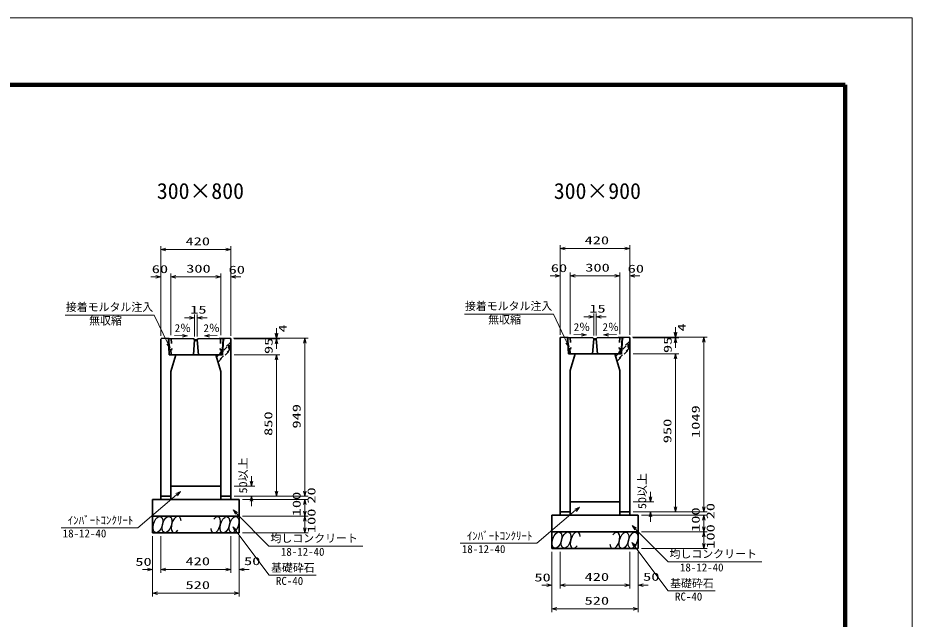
# Model space of a CAD drawing. Units: millimetres on the paper. Extents: x 20 to 1011, y 20 to 614.
# Drawn here: x 592.5 to 861.1, y 433.5 to 614.1 of the extents above; entities that cross this region are included whole.
import ezdxf
from ezdxf.enums import TextEntityAlignment as Align

# ---------------------------------------------------------------- set-up
doc = ezdxf.new("R2010")
doc.units = ezdxf.units.MM
doc.linetypes.add('USER1', pattern=[3, 1.5, -1.5])
for name, color, linetype, lineweight in [('D-STR-DIM（寸法）', 7, 'Continuous', 13), ('D-STR-HTXT(均しCON-旗)', 7, 'Continuous', 13), ('D-STR-HTXT(基礎砕石-旗)', 7, 'Continuous', 13), ('D-STR-HTXT（旗上げ）', 7, 'Continuous', 13), ('D-STR-STRF(グリ)', 7, 'Continuous', 25), ('D-STR（構造物）', 1, 'Continuous', 35), ('D-TTL-LINE（区切線）', 7, 'Continuous', 35), ('D-TTL（外枠）', 2, 'Continuous', 140)]:
    doc.layers.add(name, color=color, linetype=linetype, lineweight=lineweight)
doc.layers.add('D-STR-TXT(文字)', color=7, linetype='Continuous')
doc.styles.add('ＭＳ ゴシック', font='')
doc.styles.get('ＭＳ ゴシック').set_extended_font_data('MS Gothic')

# ---------------------------------------------------------------- blocks, each defined once
blk = doc.blocks.new('_Open30@@SfigorgFlag@@4')
at = {"color": 7, "linetype": 'Continuous', "lineweight": 13}
for p, q in [((-1, 0.2679), (0, 0)), ((0, 0), (-1, -0.2679)), ((0, 0), (-1, 0))]:
    blk.add_line(p, q, dxfattribs=at)

msp = doc.modelspace()

# ---------------------------------------------------------------- linework, layer by layer
at = {"layer": 'D-STR-DIM（寸法）'}
for p, q in [((635.493, 537.34), (635.493, 545.548)), ((656.493, 537.34), (656.493, 545.548)), ((755.352, 537.642), (755.352, 545.851)), ((776.352, 537.642), (776.352, 545.851)), ((636.993, 544.548), (654.993, 544.548)), ((756.852, 544.851), (774.852, 544.851)), ((635.493, 518.637), (635.493, 537.34)), ((638.493, 518.827), (638.493, 537.34)), ((638.493, 518.827), (638.493, 537.34)), ((653.493, 518.827), (653.493, 537.34)), ((653.493, 518.827), (653.493, 537.34)), ((656.493, 518.637), (656.493, 537.34)), ((755.352, 518.939), (755.352, 537.642)), ((758.352, 519.13), (758.352, 537.642)), ((758.352, 519.13), (758.352, 537.642)), ((773.352, 519.13), (773.352, 537.642)), ((773.352, 519.13), (773.352, 537.642)), ((776.352, 518.939), (776.352, 537.642)), ((633.993, 536.34), (632.493, 536.34)), ((639.993, 536.34), (641.493, 536.34)), ((639.993, 536.34), (651.993, 536.34)), ((651.993, 536.34), (650.493, 536.34)), ((657.993, 536.34), (659.493, 536.34)), ((753.852, 536.642), (752.352, 536.642)), ((759.852, 536.642), (761.352, 536.642)), ((759.852, 536.642), (771.852, 536.642)), ((771.852, 536.642), (770.352, 536.642)), ((777.852, 536.642), (779.352, 536.642)), ((644.099, 524.027), (642.599, 524.027)), ((645.599, 518.433), (645.599, 525.027)), ((646.39, 518.417), (646.39, 525.027)), ((647.89, 524.027), (649.39, 524.027)), ((763.958, 524.33), (762.458, 524.33)), ((765.458, 518.736), (765.458, 525.33)), ((766.249, 518.72), (766.249, 525.33)), ((767.749, 524.33), (769.249, 524.33)), ((790.056, 519.684), (790.056, 521.184)), ((639.607, 518.71), (641.968, 518.663)), ((652.407, 518.692), (650.045, 518.645)), ((670.198, 519.382), (670.198, 520.882)), ((670.198, 519.19), (670.198, 520.69)), ((759.465, 519.013), (761.827, 518.966)), ((772.265, 518.995), (769.904, 518.948)), ((790.056, 519.492), (790.056, 520.992)), ((657.243, 517.882), (671.198, 517.882)), ((657.439, 517.69), (671.198, 517.69)), ((657.439, 517.69), (671.198, 517.69)), ((658.243, 517.882), (679.696, 517.882)), ((670.198, 516.19), (670.198, 514.69)), ((678.696, 471.935), (678.696, 516.382)), ((777.102, 518.184), (791.056, 518.184)), ((777.298, 517.992), (791.056, 517.992)), ((777.298, 517.992), (791.056, 517.992)), ((778.102, 518.184), (799.554, 518.184)), ((790.056, 516.492), (790.056, 514.992)), ((798.554, 467.237), (798.554, 516.684)), ((777.352, 513.237), (791.056, 513.237)), ((777.352, 513.237), (791.056, 513.237)), ((657.493, 512.935), (671.198, 512.935)), ((657.493, 512.935), (671.198, 512.935)), ((670.198, 471.935), (670.198, 511.435)), ((670.198, 511.435), (670.198, 509.935)), ((790.056, 467.237), (790.056, 511.737)), ((790.056, 511.737), (790.056, 510.237)), ((662.682, 474.935), (662.682, 476.435)), ((657.493, 473.435), (663.682, 473.435)), ((678.696, 471.935), (678.696, 473.435)), ((657.493, 470.435), (679.696, 470.435)), ((657.493, 470.435), (671.198, 470.435)), ((657.493, 470.435), (679.696, 470.435)), ((657.493, 470.435), (663.682, 470.435)), ((782.541, 470.237), (782.541, 471.737)), ((659.993, 469.435), (679.696, 469.435)), ((659.993, 469.435), (679.696, 469.435)), ((662.682, 468.935), (662.682, 467.435)), ((678.696, 465.935), (678.696, 467.935)), ((678.696, 467.935), (678.696, 466.435)), ((777.352, 468.737), (783.541, 468.737)), ((798.554, 467.237), (798.554, 468.737)), ((777.352, 465.737), (799.554, 465.737)), ((777.352, 465.737), (799.554, 465.737)), ((777.352, 465.737), (783.541, 465.737)), ((778.352, 465.737), (791.056, 465.737)), ((779.852, 464.737), (799.554, 464.737)), ((779.852, 464.737), (799.554, 464.737)), ((659.993, 464.435), (679.696, 464.435)), ((659.993, 464.435), (679.696, 464.435)), ((678.696, 460.935), (678.696, 462.935)), ((782.541, 464.237), (782.541, 462.737)), ((798.554, 461.237), (798.554, 463.237)), ((798.554, 463.237), (798.554, 461.737)), ((659.993, 459.435), (679.696, 459.435)), ((779.852, 459.737), (799.554, 459.737)), ((779.852, 459.737), (799.554, 459.737)), ((632.993, 458.435), (632.993, 447.468)), ((632.993, 457.435), (632.993, 440.31)), ((635.493, 458.435), (635.493, 447.468)), ((635.493, 457.435), (635.493, 447.468)), ((656.493, 458.435), (656.493, 447.468)), ((656.493, 457.435), (656.493, 447.468)), ((658.993, 458.435), (658.993, 447.468)), ((658.993, 457.435), (658.993, 440.31)), ((798.554, 456.237), (798.554, 458.237)), ((779.852, 454.737), (799.554, 454.737)), ((752.852, 453.737), (752.852, 442.77)), ((752.852, 452.737), (752.852, 435.613)), ((755.352, 453.737), (755.352, 442.77)), ((755.352, 452.737), (755.352, 442.77)), ((776.352, 453.737), (776.352, 442.77)), ((776.352, 452.737), (776.352, 442.77)), ((778.852, 453.737), (778.852, 442.77)), ((778.852, 452.737), (778.852, 435.613)), ((631.493, 448.468), (629.993, 448.468)), ((636.993, 448.468), (654.993, 448.468)), ((636.993, 448.468), (638.493, 448.468)), ((654.993, 448.468), (653.493, 448.468)), ((660.493, 448.468), (661.993, 448.468)), ((751.352, 443.77), (749.852, 443.77)), ((756.852, 443.77), (774.852, 443.77)), ((756.852, 443.77), (758.352, 443.77)), ((774.852, 443.77), (773.352, 443.77)), ((780.352, 443.77), (781.852, 443.77)), ((634.493, 441.31), (657.493, 441.31)), ((754.352, 436.613), (777.352, 436.613))]:
    msp.add_line(p, q, dxfattribs=at)
at = {"layer": 'D-STR-HTXT(均しCON-旗)'}
for p, q in [((628.535, 461.004), (640.192, 470.915)), ((667.933, 455.487), (658.21, 465.304)), ((748.393, 456.307), (760.05, 466.218)), ((605.5, 461.004), (628.535, 461.004)), ((787.792, 450.79), (778.069, 460.607)), ((696.141, 455.487), (667.933, 455.487)), ((725.359, 456.307), (748.393, 456.307)), ((816, 450.79), (787.792, 450.79))]:
    msp.add_line(p, q, dxfattribs=at)
at = {"layer": 'D-STR-HTXT(基礎砕石-旗)'}
for p, q in [((668.011, 446.738), (658.007, 460.064)), ((787.87, 442.04), (777.866, 455.366)), ((682.115, 446.738), (668.011, 446.738)), ((801.973, 442.04), (787.87, 442.04))]:
    msp.add_line(p, q, dxfattribs=at)
at = {"layer": 'D-STR-HTXT（旗上げ）'}
for p, q in [((606.769, 524.824), (633.49, 524.824)), ((633.49, 524.824), (637.584, 516.314)), ((726.632, 525.126), (753.353, 525.126)), ((753.353, 525.126), (757.447, 516.617))]:
    msp.add_line(p, q, dxfattribs=at)
at = {"layer": 'D-STR-STRF(グリ)'}
for centre, major_axis in [((634.588, 461.958), (0.79, 2.421)), ((637.309, 461.958), (0.79, 2.421)), ((654.697, 461.877), (-0.771, -2.427)), ((657.418, 461.899), (-0.771, -2.427)), ((754.446, 457.261), (0.79, 2.421)), ((757.168, 457.261), (0.79, 2.421)), ((774.556, 457.18), (-0.771, -2.427)), ((777.277, 457.201), (-0.771, -2.427))]:
    msp.add_ellipse(centre, major_axis=major_axis, ratio=0.5139, dxfattribs=at)
for centre, major_axis in [((640.05, 461.958), (0.79, 2.421)), ((651.957, 461.856), (-0.771, -2.427)), ((759.908, 457.261), (0.79, 2.421)), ((771.815, 457.158), (-0.771, -2.427))]:
    msp.add_ellipse(centre, major_axis=major_axis, ratio=0.5139, start_param=5.3575563, end_param=10.3750652, dxfattribs=at)
at = {"layer": 'D-STR（構造物）'}
for p, q in [((635.493, 517.637), (635.743, 517.882)), ((635.493, 470.435), (635.493, 517.637)), ((635.743, 517.882), (637.743, 517.842)), ((637.743, 517.842), (637.993, 512.935)), ((637.986, 514.556), (637.826, 517.68)), ((637.979, 517.838), (645.368, 517.69)), ((645.598, 517.435), (645.243, 512.935)), ((645.368, 517.69), (645.598, 517.435)), ((645.665, 517.185), (645.598, 517.435)), ((645.598, 517.435), (646.388, 517.435)), ((646.321, 517.185), (645.665, 517.185)), ((646.388, 517.435), (646.321, 517.185)), ((646.388, 517.435), (646.618, 517.69)), ((646.743, 512.935), (646.388, 517.435)), ((646.618, 517.69), (654.007, 517.838)), ((652.993, 517.817), (654.743, 517.852)), ((654.243, 517.842), (653.993, 512.935)), ((654.16, 517.68), (654.006, 514.557)), ((656.243, 517.882), (654.243, 517.842)), ((656.493, 517.637), (656.243, 517.882)), ((656.493, 470.435), (656.493, 517.637)), ((755.352, 517.939), (755.602, 518.184)), ((755.352, 465.737), (755.352, 517.939)), ((755.602, 518.184), (757.602, 518.144)), ((757.602, 518.144), (757.852, 513.237)), ((757.845, 514.858), (757.685, 517.982)), ((757.838, 518.14), (765.227, 517.992)), ((765.457, 517.737), (765.102, 513.237)), ((765.227, 517.992), (765.457, 517.737)), ((765.524, 517.487), (765.457, 517.737)), ((765.457, 517.737), (766.247, 517.737)), ((766.18, 517.487), (765.524, 517.487)), ((766.247, 517.737), (766.18, 517.487)), ((766.247, 517.737), (766.477, 517.992)), ((766.602, 513.237), (766.247, 517.737)), ((766.477, 517.992), (773.866, 518.14)), ((772.852, 518.119), (774.602, 518.155)), ((774.102, 518.144), (773.852, 513.237)), ((774.019, 517.982), (773.865, 514.86)), ((776.102, 518.184), (774.102, 518.144)), ((776.352, 517.939), (776.102, 518.184)), ((776.352, 465.737), (776.352, 517.939)), ((638.438, 514.435), (637.986, 514.556)), ((638.518, 512.935), (638.442, 514.435)), ((653.545, 514.435), (653.468, 512.935)), ((653.549, 514.435), (654.006, 514.557)), ((758.296, 514.737), (757.845, 514.858)), ((757.852, 513.237), (759.852, 513.237)), ((758.377, 513.237), (758.3, 514.737)), ((759.852, 513.237), (758.352, 508.237)), ((773.327, 513.237), (758.377, 513.237)), ((771.852, 513.237), (773.352, 508.237)), ((773.852, 513.237), (771.852, 513.237)), ((773.403, 514.737), (773.327, 513.237)), ((773.408, 514.737), (773.865, 514.86)), ((637.993, 512.935), (639.993, 512.935)), ((639.993, 512.935), (638.493, 507.935)), ((653.468, 512.935), (638.518, 512.935)), ((651.993, 512.935), (653.493, 507.935)), ((653.993, 512.935), (651.993, 512.935)), ((638.493, 507.935), (638.493, 470.435)), ((653.493, 507.935), (653.493, 470.435)), ((758.352, 508.237), (758.352, 465.737)), ((773.352, 508.237), (773.352, 465.737)), ((638.493, 473.435), (653.493, 473.435)), ((638.493, 470.435), (635.493, 470.435)), ((635.493, 470.435), (635.493, 469.435)), ((638.493, 470.435), (638.493, 469.435)), ((653.493, 470.435), (656.493, 470.435)), ((653.493, 470.435), (653.493, 469.435)), ((656.493, 470.435), (656.493, 469.435)), ((632.993, 469.435), (658.993, 469.435)), ((632.993, 469.435), (632.993, 459.435)), ((658.993, 469.435), (658.993, 459.435)), ((758.352, 468.737), (773.352, 468.737)), ((752.852, 464.737), (778.852, 464.737)), ((752.852, 464.737), (752.852, 454.737)), ((758.352, 465.737), (755.352, 465.737)), ((755.352, 465.737), (755.352, 464.737)), ((758.352, 465.737), (758.352, 464.737)), ((773.352, 465.737), (776.352, 465.737)), ((773.352, 465.737), (773.352, 464.737)), ((776.352, 465.737), (776.352, 464.737)), ((778.852, 464.737), (778.852, 454.737)), ((632.993, 464.435), (658.993, 464.435)), ((632.993, 459.435), (658.993, 459.435)), ((752.852, 459.737), (778.852, 459.737)), ((752.852, 454.737), (778.852, 454.737))]:
    msp.add_line(p, q, dxfattribs=at)
at = {"layer": 'D-STR（構造物）', "linetype": 'USER1'}
for p, q in [((638.57, 517.826), (638.737, 514.557)), ((656.243, 516.543), (652.141, 512.441)), ((652.222, 512.172), (656.418, 516.368)), ((653.416, 517.826), (653.254, 514.557)), ((655.918, 514.783), (655.918, 515.868)), ((656.418, 516.368), (656.17, 516.616)), ((656.418, 514.438), (656.418, 516.368)), ((758.429, 518.128), (758.595, 514.859)), ((776.102, 516.845), (772, 512.743)), ((772.081, 512.474), (776.277, 516.67)), ((773.275, 518.128), (773.113, 514.859)), ((775.777, 515.085), (775.777, 516.17)), ((776.277, 516.67), (776.029, 516.918)), ((776.277, 514.74), (776.277, 516.67)), ((638.737, 514.557), (638.442, 514.435)), ((656.418, 514.783), (652.588, 510.952)), ((652.662, 510.707), (656.418, 514.463)), ((653.254, 514.557), (653.549, 514.435)), ((655.918, 514.783), (656.418, 514.783)), ((656.17, 514.191), (656.418, 514.438)), ((758.595, 514.859), (758.3, 514.737)), ((776.277, 515.085), (772.447, 511.254)), ((772.521, 511.009), (776.277, 514.765)), ((773.113, 514.859), (773.408, 514.737)), ((775.777, 515.085), (776.277, 515.085)), ((776.029, 514.493), (776.277, 514.74))]:
    msp.add_line(p, q, dxfattribs=at)
at = {"layer": 'D-STR（構造物）'}
for centre, start, end in [((637.976, 517.688), 88.85201, 182.91704), ((654.01, 517.688), 357.08295, 91.14798), ((757.835, 517.99), 88.85201, 182.91704), ((773.869, 517.99), 357.08295, 91.14798)]:
    msp.add_arc(centre, 0.15, start, end, dxfattribs=at)
at = {"layer": 'D-TTL-LINE（区切線）', "lineweight": 18}
for p, q in [((861.1, 614.11), (20.1, 614.11)), ((861.1, 20.11), (861.1, 614.11))]:
    msp.add_line(p, q, dxfattribs=at)
at = {"layer": 'D-TTL（外枠）'}
for p, q in [((841, 594.01), (40.2, 594.01)), ((841, 40.21), (841, 594.01))]:
    msp.add_line(p, q, dxfattribs=at)

# ---------------------------------------------------------------- block references
at = {"layer": 'D-STR-DIM（寸法）', "xscale": 1.5, "yscale": 1.5}
for p, rotation in [((755.352, 544.851), 180), ((635.493, 544.548), 180), ((638.493, 536.34), 180), ((638.493, 536.34), 180), ((656.493, 536.34), 180), ((758.352, 536.642), 180), ((758.352, 536.642), 180), ((776.352, 536.642), 180), ((646.39, 524.027), 180), ((766.249, 524.33), 180), ((643.468, 518.633), 358.85424), ((648.545, 518.615), 181.14576), ((670.198, 517.882), 270), ((670.198, 517.69), 270), ((763.327, 518.936), 358.85424), ((768.404, 518.918), 181.14576), ((790.056, 518.184), 270), ((790.056, 517.992), 270), ((670.198, 517.69), 90), ((678.696, 517.882), 90), ((790.056, 517.992), 90), ((798.554, 518.184), 90), ((790.056, 513.237), 90), ((790.056, 513.237), 90), ((670.198, 512.935), 90), ((670.198, 512.935), 90), ((662.682, 473.435), 270), ((662.682, 470.435), 90), ((670.198, 470.435), 270), ((678.696, 470.435), 270), ((678.696, 470.435), 270), ((782.541, 468.737), 270), ((678.696, 469.435), 90), ((678.696, 469.435), 90), ((678.696, 464.435), 270), ((782.541, 465.737), 90), ((790.056, 465.737), 270), ((798.554, 465.737), 270), ((798.554, 465.737), 270), ((798.554, 464.737), 90), ((798.554, 464.737), 90), ((678.696, 464.435), 90), ((678.696, 459.435), 270), ((798.554, 459.737), 270), ((798.554, 459.737), 90), ((798.554, 454.737), 270), ((635.493, 448.468), 180), ((635.493, 448.468), 180), ((658.993, 448.468), 180), ((755.352, 443.77), 180), ((755.352, 443.77), 180), ((778.852, 443.77), 180), ((632.993, 441.31), 180), ((752.852, 436.613), 180)]:
    msp.add_blockref('_Open30@@SfigorgFlag@@4', p, dxfattribs=dict(at, rotation=rotation))
for p in [(776.352, 544.851), (656.493, 544.548), (635.493, 536.34), (653.493, 536.34), (653.493, 536.34), (755.352, 536.642), (773.352, 536.642), (773.352, 536.642), (645.599, 524.027), (765.458, 524.33), (632.993, 448.468), (656.493, 448.468), (656.493, 448.468), (752.852, 443.77), (776.352, 443.77), (776.352, 443.77), (658.993, 441.31), (778.852, 436.613)]:
    msp.add_blockref('_Open30@@SfigorgFlag@@4', p, dxfattribs=at)
at = {"layer": 'D-STR-HTXT(均しCON-旗)', "xscale": 1.5, "yscale": 1.5}
for p, rotation in [((641.334, 471.886), 40.37163), ((761.193, 467.189), 40.37163), ((657.155, 466.37), 134.72505), ((777.013, 461.672), 134.72505)]:
    msp.add_blockref('_Open30@@SfigorgFlag@@4', p, dxfattribs=dict(at, rotation=rotation))
at = {"layer": 'D-STR-HTXT(基礎砕石-旗)', "xscale": 1.5, "yscale": 1.5, "rotation": 126.89552}
for p in [(657.107, 461.263), (776.965, 456.566)]:
    msp.add_blockref('_Open30@@SfigorgFlag@@4', p, dxfattribs=at)
at = {"layer": 'D-STR-HTXT（旗上げ）', "xscale": 1.5, "yscale": 1.5, "rotation": 295.69073}
for p in [(638.234, 514.962), (758.097, 515.265)]:
    msp.add_blockref('_Open30@@SfigorgFlag@@4', p, dxfattribs=at)

# ---------------------------------------------------------------- texts
at = {"layer": 'D-STR-DIM（寸法）', "style": 'ＭＳ ゴシック', "width": 1.5}
for s, p in [('420', (642.868, 545.085)), ('420', (762.727, 545.388)), ('300', (643.076, 536.877)), ('60', (752.587, 537.036)), ('300', (762.935, 537.18)), ('60', (775.671, 536.866)), ('60', (632.729, 536.733)), ('60', (655.813, 536.563)), ('15', (644.282, 524.564)), ('15', (764.141, 524.867)), ('50', (627.795, 448.835)), ('420', (642.868, 449.005)), ('50', (660.445, 449.042)), ('50', (747.654, 444.137)), ('420', (762.727, 444.308)), ('50', (780.304, 444.345)), ('520', (642.868, 441.848)), ('520', (762.727, 437.15))]:
    msp.add_text(s, height=2.405, dxfattribs=at).set_placement(p, align=Align.BOTTOM_LEFT)
at = {"layer": 'D-STR-DIM（寸法）', "style": 'ＭＳ ゴシック'}
for rotation, p in [(0.01, (639.614, 519.009)), (359.99, (648.263, 519.006)), (0.01, (759.473, 519.312)), (359.99, (768.122, 519.308))]:
    msp.add_text('2％', height=2.405, rotation=rotation, dxfattribs=at).set_placement(p, align=Align.BOTTOM_LEFT)
for s, width, p in [('4', 1.5, (673.961, 519.631)), ('4', 1.5, (793.82, 519.934)), ('95', 1.5, (669.754, 513.154)), ('95', 1.5, (789.613, 513.457)), ('949', 1.5, (678.158, 490.778)), ('1049', 1.5, (798.017, 487.956)), ('850', 1.5, (669.66, 488.56)), ('950', 1.5, (789.519, 486.362)), ('50以上', 1.1, (662.1, 471.298)), ('50以上', 1.1, (781.959, 466.601)), ('20', 1.5, (682.61, 468.216)), ('100', 1.5, (678.158, 464.435)), ('20', 1.5, (802.469, 463.519)), ('100', 1.5, (682.631, 459.379)), ('100', 1.5, (798.017, 459.737)), ('100', 1.5, (802.489, 454.682))]:
    msp.add_text(s, height=2.405, rotation=90, dxfattribs=dict(at, width=width)).set_placement(p, align=Align.BOTTOM_LEFT)
at = {"layer": 'D-STR-HTXT(均しCON-旗)', "style": 'ＭＳ ゴシック'}
for s, p in [('ｲﾝﾊﾞｰﾄｺﾝｸﾘｰﾄ', (607.51, 461.288)), ('18-12-40', (606.001, 457.354)), ('均しコンクリート', (668.381, 455.899)), ('ｲﾝﾊﾞｰﾄｺﾝｸﾘｰﾄ', (727.369, 456.591)), ('18-12-40', (671.514, 451.837)), ('18-12-40', (725.86, 452.657)), ('均しコンクリート', (788.24, 451.201)), ('18-12-40', (791.373, 447.14))]:
    msp.add_text(s, height=2.405, dxfattribs=at).set_placement(p, align=Align.BOTTOM_LEFT)
at = {"layer": 'D-STR-HTXT(基礎砕石-旗)', "style": 'ＭＳ ゴシック'}
for s, p in [('基礎砕石', (668.546, 447.074)), ('RC-40', (670.034, 443.088)), ('基礎砕石', (788.405, 442.377)), ('RC-40', (789.893, 438.391))]:
    msp.add_text(s, height=2.405, dxfattribs=at).set_placement(p, align=Align.BOTTOM_LEFT)
at = {"layer": 'D-STR-HTXT（旗上げ）', "style": 'ＭＳ ゴシック'}
for s, p in [('接着モルタル注入', (726.778, 525.63)), ('接着モルタル注入', (606.915, 525.327)), ('無収縮', (613.919, 521.25)), ('無収縮', (733.782, 521.553))]:
    msp.add_text(s, height=2.405, dxfattribs=at).set_placement(p, align=Align.BOTTOM_LEFT)
at = {"layer": 'D-STR-TXT(文字)', "style": 'ＭＳ ゴシック'}
for s, p in [('300×800', (634.254, 558.282)), ('300×900', (753.474, 558.282))]:
    msp.add_text(s, height=4.811, dxfattribs=at).set_placement(p, align=Align.BOTTOM_LEFT)

doc.saveas('drawing.dxf')
